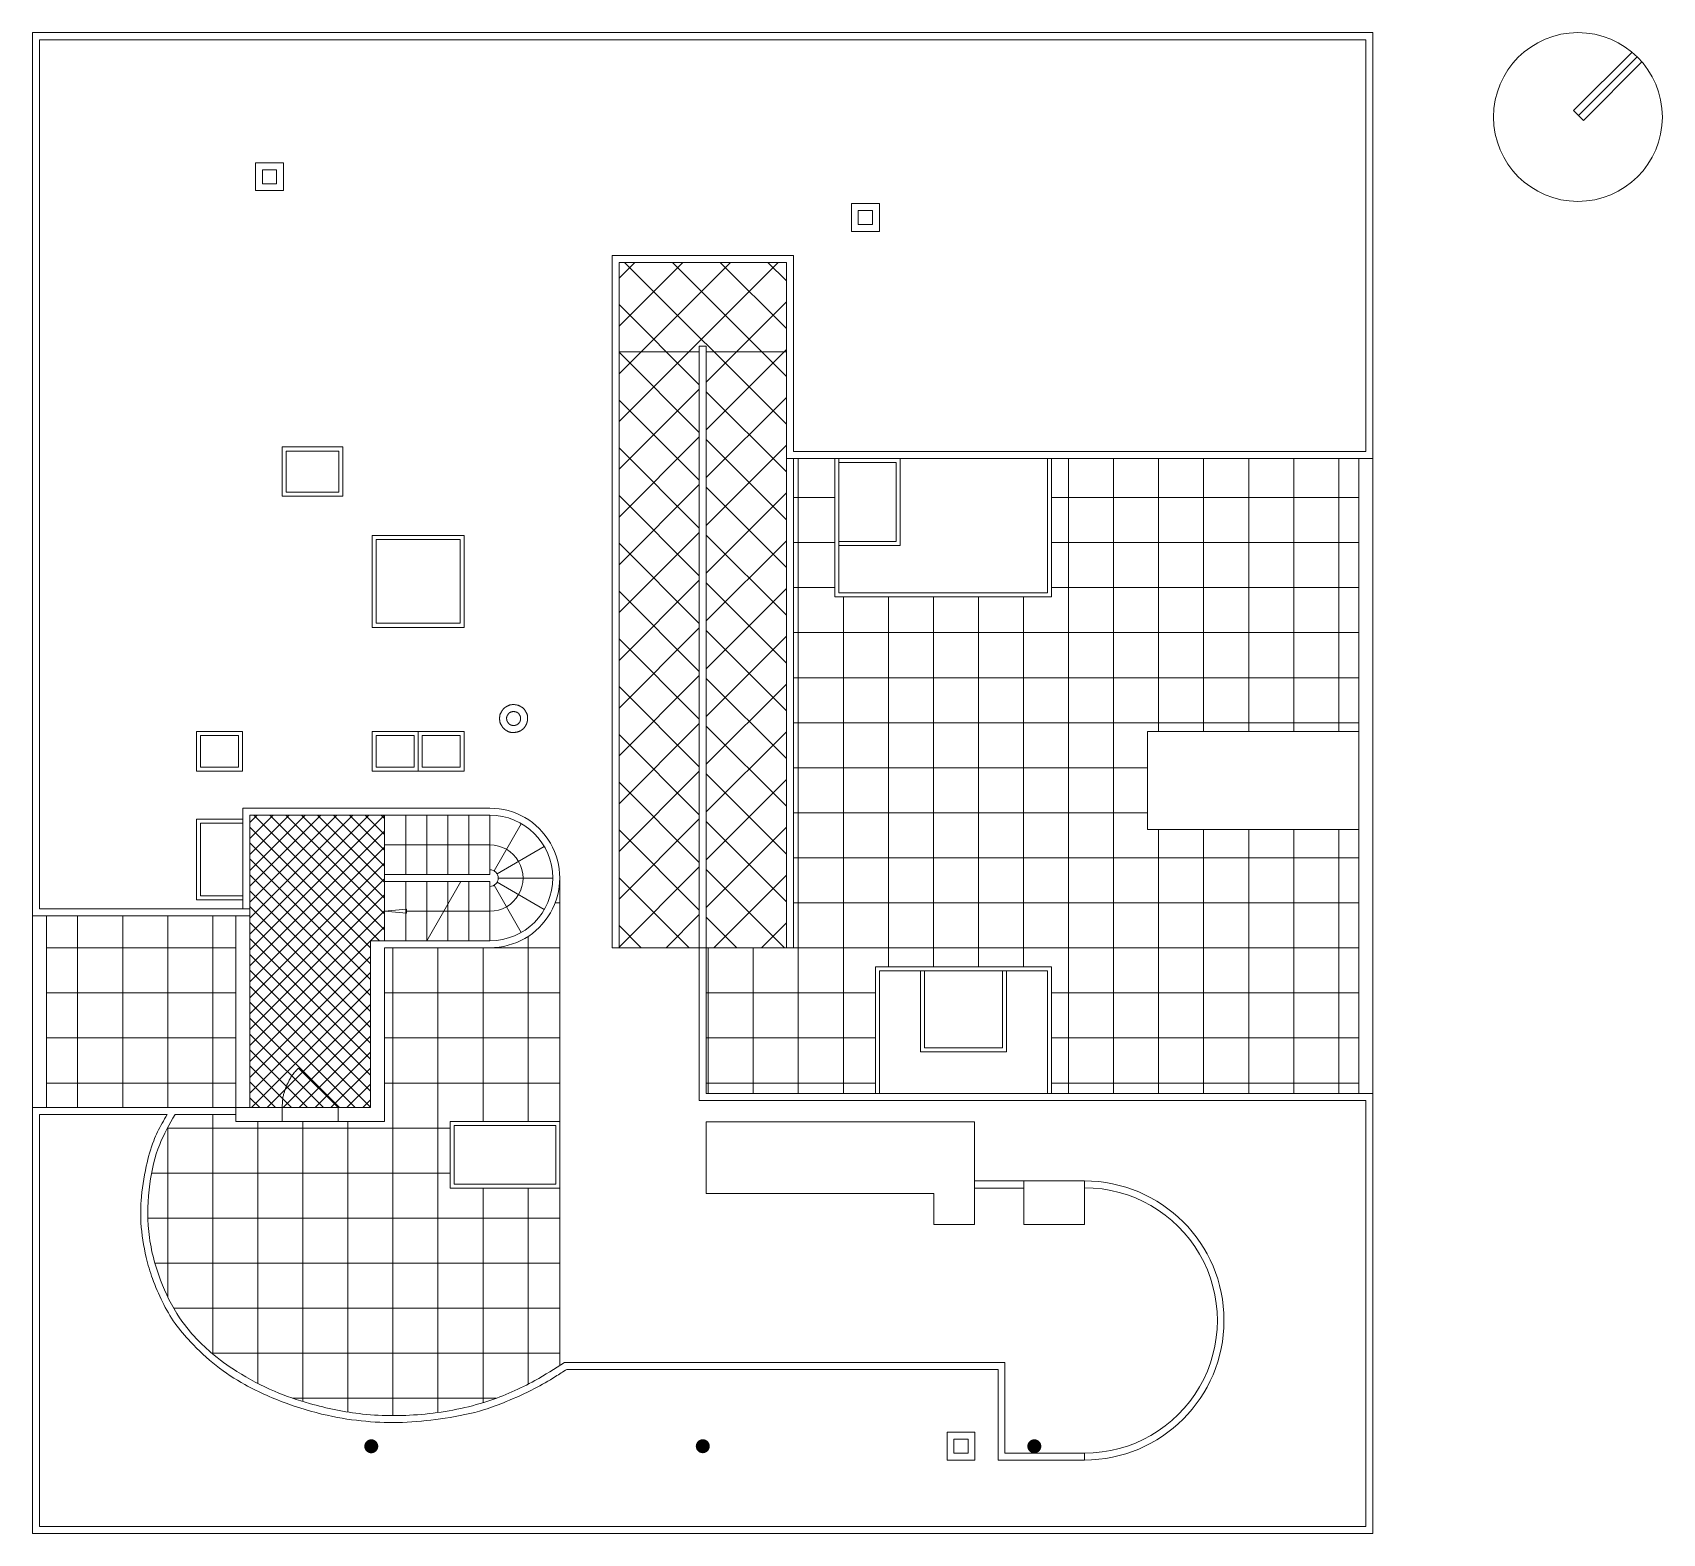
# Model space of a CAD drawing. Header units: millimetres. Extents: x 0 to 23.3, y 0 to 21.5.
import ezdxf

# ---------------------------------------------------------------- set-up
doc = ezdxf.new("R2010")
doc.units = ezdxf.units.MM
doc.layers.add('ceco.net 272 Villa Savoye second floor', color=7, linetype='Continuous', lineweight=15)
doc.layers.add('ceco.net 272 Villa Savoye second floor - auxiliar', color=254, linetype='Continuous', lineweight=15)

msp = doc.modelspace()

# ---------------------------------------------------------------- hatches: boundary and pattern name
at = {"layer": 'ceco.net 272 Villa Savoye second floor - auxiliar', "linetype": 'Continuous'}
h = msp.add_hatch(dxfattribs=at)
h.set_pattern_fill('ANSI37', color=256, scale=0.152404, style=0)
h.paths.add_polyline_path([(8.4, 8.39), (8.4, 18.208), (10.799, 18.208), (10.799, 8.39), (9.65, 8.39), (9.65, 17.008), (9.55, 17.008), (9.55, 8.39)])
h = msp.add_hatch(dxfattribs=at)
h.set_pattern_fill('ANSI37', color=256, scale=0.2032, angle=45, style=0)
h.paths.add_polyline_path([(18.999, 15.398), (14.596, 15.398), (14.596, 13.418), (11.493, 13.418), (11.493, 15.398), (10.899, 15.398), (10.899, 8.39), (9.65, 8.39), (9.65, 6.3), (12.073, 6.3), (12.073, 8.114), (14.596, 8.114), (14.596, 6.3), (18.999, 6.3), (18.999, 10.084), (15.969, 10.084), (15.969, 11.489), (18.999, 11.489)])
h = msp.add_hatch(dxfattribs=at)
h.set_pattern_fill('ANSI37', color=256, scale=0.050801, style=0)
h.paths.add_polyline_path([(3.111, 6.099), (3.111, 10.289), (5.041, 10.289), (5.041, 8.49), (4.841, 8.49), (4.841, 6.099)])
h = msp.add_hatch(dxfattribs=at)
h.set_pattern_fill('ANSI37', color=256, scale=0.2032, angle=45, style=0)
edge = h.paths.add_edge_path()
edge.add_arc((6.552, 9.389), 0.999, 270, 360, ccw=False)
edge.add_line((6.552, 8.39), (5.041, 8.39))
edge.add_line((5.041, 8.39), (5.041, 5.9))
edge.add_line((5.041, 5.9), (2.912, 5.9))
edge.add_line((2.912, 5.9), (2.912, 5.999))
edge.add_line((2.912, 5.999), (2.04, 5.999))
edge.add_spline(control_points=[(2.04, 5.999), (1.96, 5.86), (1.783, 5.551), (1.656, 4.976), (1.631, 4.311), (1.798, 3.656), (2.092, 3.054), (2.49, 2.622), (2.962, 2.285), (3.435, 2.03), (4.042, 1.827), (4.765, 1.676), (5.633, 1.683), (6.474, 1.846), (7.108, 2.128), (7.435, 2.331), (7.552, 2.405)], knot_values=[3.193988, 3.193988, 3.193988, 3.193988, 22.12538, 45.03195, 71.79887, 100.09758, 123.923142, 150.309933, 168.411001, 192.349849, 213.359161, 243.859662, 279.179004, 315.166488, 344.224302, 360.571227, 360.571227, 360.571227, 360.571227], degree=3, periodic=0)
edge.add_line((7.552, 2.405), (7.552, 4.946))
edge.add_line((7.552, 4.946), (5.98, 4.946))
edge.add_line((5.98, 4.946), (5.98, 5.9))
edge.add_line((5.98, 5.9), (7.552, 5.9))
edge.add_line((7.552, 5.9), (7.552, 9.389))
h = msp.add_hatch(dxfattribs=at)
h.set_pattern_fill('ANSI37', color=256, scale=0.2032, angle=45, style=0)
h.paths.add_polyline_path([(2.912, 8.849), (0.201, 8.849), (0.201, 6.099), (2.912, 6.099)])

# ---------------------------------------------------------------- linework, layer by layer
at = {"layer": 'ceco.net 272 Villa Savoye second floor'}
for p, q in [((0, 21.499), (0, 8.849)), ((19.2, 21.499), (0, 21.499)), ((19.2, 15.398), (19.2, 21.499)), ((0.1, 21.397), (0.1, 8.948)), ((19.098, 21.397), (0.1, 21.397)), ((19.098, 15.498), (19.098, 21.397)), ((22.073, 20.381), (22.911, 21.219)), ((22.073, 20.381), (22.911, 21.219)), ((22.144, 20.31), (22.985, 21.152)), ((22.144, 20.31), (22.985, 21.152)), ((22.214, 20.239), (23.053, 21.078)), ((22.214, 20.239), (23.053, 21.078)), ((22.073, 20.381), (22.214, 20.239)), ((22.073, 20.381), (22.214, 20.239)), ((8.301, 18.307), (10.899, 18.307)), ((8.301, 8.39), (8.301, 18.307)), ((10.899, 15.498), (10.899, 18.307)), ((8.4, 18.208), (10.799, 18.208)), ((8.4, 8.39), (8.4, 18.208)), ((10.799, 15.398), (10.799, 18.208)), ((8.4, 16.927), (9.55, 16.927)), ((9.55, 6.201), (9.55, 17.008)), ((9.65, 17.008), (9.55, 17.008)), ((9.65, 6.3), (9.65, 17.008)), ((10.799, 16.927), (9.65, 16.927)), ((10.899, 15.498), (19.098, 15.498)), ((10.799, 15.398), (10.799, 8.39)), ((10.799, 15.398), (19.2, 15.398)), ((10.899, 15.398), (10.899, 8.39)), ((11.493, 13.418), (11.493, 15.398)), ((11.55, 13.476), (11.55, 15.398)), ((11.55, 15.34), (12.371, 15.34)), ((12.371, 14.208), (12.371, 15.34)), ((12.428, 14.151), (12.428, 15.398)), ((14.539, 15.398), (14.539, 13.476)), ((14.596, 15.398), (14.596, 13.418)), ((18.999, 6.3), (18.999, 15.398)), ((19.2, 6.3), (19.2, 15.398)), ((11.55, 14.208), (12.371, 14.208)), ((11.55, 14.151), (12.428, 14.151)), ((14.596, 13.418), (11.493, 13.418)), ((14.539, 13.476), (11.55, 13.476)), ((3.011, 10.389), (6.551, 10.389)), ((3.011, 10.389), (3.011, 8.948)), ((3.111, 10.289), (6.551, 10.289)), ((3.111, 10.289), (3.111, 8.849)), ((5.041, 10.289), (5.041, 9.338)), ((5.344, 10.289), (5.344, 9.438)), ((5.645, 10.289), (5.645, 9.438)), ((5.948, 10.289), (5.948, 9.438)), ((6.248, 10.289), (6.248, 9.438)), ((6.549, 10.289), (6.551, 9.438)), ((6.612, 9.492), (7, 10.166)), ((5.041, 9.863), (6.551, 9.863)), ((6.655, 9.448), (7.33, 9.839)), ((6.551, 9.438), (5.041, 9.438)), ((5.041, 8.49), (5.041, 9.338)), ((5.041, 9.338), (6.136, 9.338)), ((5.041, 9.338), (6.551, 9.338)), ((5.344, 9.338), (5.344, 8.49)), ((5.645, 9.338), (5.645, 8.49)), ((5.645, 8.49), (6.136, 9.338)), ((5.645, 8.49), (6.136, 9.338)), ((5.948, 9.338), (5.948, 9.011)), ((6.136, 9.338), (6.551, 9.338)), ((6.248, 9.338), (6.248, 8.49)), ((6.248, 9.338), (6.248, 8.49)), ((6.551, 9.338), (6.551, 8.49)), ((6.551, 9.338), (6.551, 8.49)), ((6.67, 9.388), (7.45, 9.388)), ((6.612, 9.285), (7, 8.61)), ((6.655, 9.328), (7.33, 8.938)), ((2.912, 8.948), (0.1, 8.948)), ((2.912, 8.948), (3.111, 8.948)), ((6.551, 8.913), (5.356, 8.913)), ((6.551, 8.913), (5.89, 8.913)), ((5.948, 9.011), (5.948, 8.49)), ((5.948, 9.011), (5.948, 8.49)), ((0, 6.049), (0, 8.849)), ((2.912, 8.849), (0, 8.849)), ((0.201, 6.099), (0.201, 8.849)), ((3.111, 8.849), (2.912, 8.849)), ((2.912, 8.849), (2.912, 6.099)), ((3.111, 6.099), (3.111, 8.849)), ((4.841, 8.49), (4.841, 6.099)), ((4.841, 8.49), (6.551, 8.49)), ((5.041, 8.39), (5.041, 5.9)), ((5.041, 8.39), (6.551, 8.39)), ((8.301, 8.39), (10.899, 8.39)), ((3.81, 6.666), (4.377, 6.099)), ((0, 6.099), (0, 0)), ((3.926, 6.099), (0, 6.099)), ((1.986, 6.099), (2.912, 6.099)), ((4.841, 6.099), (2.912, 6.099)), ((2.912, 6.099), (2.912, 5.9)), ((2.912, 6.099), (3.111, 6.099)), ((2.912, 5.999), (2.912, 6.099)), ((4.377, 6.099), (3.576, 6.099)), ((3.576, 6.099), (3.576, 5.9)), ((4.377, 5.9), (4.377, 6.099)), ((19.098, 6.201), (9.55, 6.201)), ((19.2, 6.3), (9.65, 6.3)), ((19.098, 6.201), (19.098, 0.1)), ((19.2, 6.3), (19.2, 0)), ((0.1, 5.999), (0.1, 0.1)), ((1.93, 5.999), (0.1, 5.999)), ((2.04, 5.999), (2.912, 5.999)), ((5.041, 5.9), (2.912, 5.9)), ((3.576, 5.9), (4.377, 5.9)), ((7.62, 2.449), (13.929, 2.449)), ((9.5, 2.449), (7.651, 2.449)), ((9.5, 2.349), (7.651, 2.349)), ((7.651, 2.349), (13.829, 2.349)), ((13.829, 2.349), (13.829, 1.05)), ((13.929, 2.449), (13.929, 1.15)), ((13.829, 1.05), (15.068, 1.05)), ((13.929, 1.15), (15.068, 1.15)), ((0, 0), (19.2, 0)), ((0.1, 0.1), (19.098, 0.1))]:
    msp.add_line(p, q, dxfattribs=at)
at = {"layer": 'ceco.net 272 Villa Savoye second floor', "linetype": 'Continuous'}
for p, q in [((4.443, 15.563), (3.573, 15.563)), ((3.573, 14.857), (3.573, 15.563)), ((4.385, 15.505), (3.63, 15.505)), ((3.63, 14.915), (3.63, 15.505)), ((4.385, 14.915), (4.385, 15.505)), ((4.443, 14.857), (4.443, 15.563)), ((3.573, 14.857), (4.443, 14.857)), ((3.63, 14.915), (4.385, 14.915)), ((4.866, 12.979), (4.866, 14.297)), ((6.184, 14.297), (4.866, 14.297)), ((6.184, 12.979), (6.184, 14.297)), ((6.126, 14.24), (4.923, 14.24)), ((4.923, 13.037), (4.923, 14.24)), ((6.126, 13.037), (6.126, 14.24)), ((4.866, 12.979), (6.184, 12.979)), ((4.923, 13.037), (6.126, 13.037)), ((3.006, 11.489), (2.347, 11.489)), ((2.347, 10.919), (2.347, 11.489)), ((3.006, 10.919), (3.006, 11.489)), ((5.525, 11.489), (4.866, 11.489)), ((4.866, 10.919), (4.866, 11.489)), ((6.184, 11.489), (5.525, 11.489)), ((5.525, 10.919), (5.525, 11.489)), ((5.525, 10.919), (5.525, 11.489)), ((6.184, 10.919), (6.184, 11.489)), ((15.969, 10.084), (15.969, 11.489)), ((15.969, 11.489), (18.999, 11.489)), ((2.948, 11.432), (2.404, 11.432)), ((2.404, 10.977), (2.404, 11.432)), ((2.948, 10.977), (2.948, 11.432)), ((5.467, 11.432), (4.923, 11.432)), ((4.923, 10.977), (4.923, 11.432)), ((5.467, 10.977), (5.467, 11.432)), ((6.126, 11.432), (5.582, 11.432)), ((5.582, 10.977), (5.582, 11.432)), ((6.126, 10.977), (6.126, 11.432)), ((2.404, 10.977), (2.948, 10.977)), ((4.923, 10.977), (5.467, 10.977)), ((5.582, 10.977), (6.126, 10.977)), ((2.347, 10.919), (3.006, 10.919)), ((4.866, 10.919), (5.525, 10.919)), ((5.525, 10.919), (6.184, 10.919)), ((3.011, 10.233), (2.347, 10.233)), ((2.347, 10.233), (2.347, 9.078)), ((3.011, 10.175), (2.404, 10.175)), ((2.404, 10.175), (2.404, 9.135)), ((18.999, 10.084), (15.969, 10.084)), ((3.011, 9.135), (2.404, 9.135)), ((3.011, 9.078), (2.347, 9.078)), ((14.596, 8.114), (12.073, 8.114)), ((12.073, 8.114), (12.073, 6.3)), ((14.539, 8.057), (12.131, 8.057)), ((12.131, 8.057), (12.131, 6.3)), ((12.717, 6.898), (12.717, 8.057)), ((12.775, 6.955), (12.775, 8.057)), ((13.895, 6.955), (13.895, 8.057)), ((13.952, 6.898), (13.952, 8.057)), ((14.539, 8.057), (14.539, 6.3)), ((14.596, 8.114), (14.596, 6.3)), ((12.717, 6.898), (13.952, 6.898)), ((12.775, 6.955), (13.895, 6.955)), ((9.65, 5.897), (13.492, 5.897)), ((9.65, 5.897), (9.65, 4.868)), ((13.492, 5.897), (13.492, 4.424)), ((15.067, 5.049), (13.492, 5.049)), ((13.492, 4.946), (14.2, 4.946)), ((14.2, 5.049), (14.2, 4.424)), ((15.067, 5.049), (15.067, 4.949)), ((15.067, 4.949), (15.067, 4.424)), ((12.908, 4.868), (9.65, 4.868)), ((12.908, 4.424), (12.908, 4.868)), ((13.492, 4.424), (12.908, 4.424)), ((15.067, 4.424), (14.2, 4.424)), ((15.067, 1.15), (15.067, 1.05))]:
    msp.add_line(p, q, dxfattribs=at)
at = {"layer": 'ceco.net 272 Villa Savoye second floor', "linetype": 'Continuous', "lineweight": 0}
for p, q in [((7.552, 9.389), (7.552, 2.405)), ((5.98, 5.9), (7.552, 5.9)), ((5.98, 4.946), (5.98, 5.9)), ((6.038, 5.842), (7.494, 5.842)), ((6.038, 5.003), (6.038, 5.842)), ((7.494, 5.842), (7.494, 5.003)), ((7.552, 4.946), (5.98, 4.946)), ((7.494, 5.003), (6.038, 5.003))]:
    msp.add_line(p, q, dxfattribs=at)
at = {"layer": 'ceco.net 272 Villa Savoye second floor', "flags": 128}
for points in [[(3.596, 19.235), (3.596, 19.635), (3.195, 19.635), (3.195, 19.235), (3.596, 19.235)], [(3.496, 19.334), (3.496, 19.533), (3.295, 19.533), (3.295, 19.334), (3.496, 19.334)], [(12.129, 18.651), (12.129, 19.052), (11.729, 19.052), (11.729, 18.651), (12.129, 18.651)], [(12.03, 18.751), (12.03, 18.95), (11.828, 18.95), (11.828, 18.751), (12.03, 18.751)], [(5.041, 8.913), (5.358, 8.94), (5.358, 8.886), (5.041, 8.913)], [(2.912, 6.099), (2.912, 8.849), (0.201, 8.849), (0.201, 6.099), (2.912, 6.099)], [(13.499, 1.05), (13.499, 1.451), (13.099, 1.451), (13.099, 1.05), (13.499, 1.05)], [(13.4, 1.15), (13.4, 1.349), (13.198, 1.349), (13.198, 1.15), (13.4, 1.15)]]:
    msp.add_lwpolyline(points, dxfattribs=at)
at = {"layer": 'ceco.net 272 Villa Savoye second floor', "const_width": 0.1, "flags": 128}
for points in [[(4.801, 1.248, 1), (4.901, 1.248, 1)], [(9.55, 1.249, 1), (9.65, 1.249, 1)], [(14.299, 1.248, 1), (14.399, 1.248, 1)]]:
    msp.add_lwpolyline(points, format="xyb", close=True, dxfattribs=at)
at = {"layer": 'ceco.net 272 Villa Savoye second floor'}
msp.add_circle((22.136, 20.29), 1.209, dxfattribs=at)
msp.add_circle((22.136, 20.29), 1.209, dxfattribs=at)
for centre, radius, start, end in [((6.55, 9.389), 0.9, 270.0647, 90.0647), ((6.552, 9.389), 0.999, 269.9414, 90.0586), ((6.551, 9.388), 0.475, 269.9969, 90.0031), ((6.549, 9.388), 0.12, 270.9892, 89.0108)]:
    msp.add_arc(centre, radius, start, end, dxfattribs=at)
at = {"layer": 'ceco.net 272 Villa Savoye second floor', "linetype": 'Continuous'}
for centre, radius, start, end in [((15.067, 3.05), 1.999, 270, 90), ((15.071, 3.05), 1.9, 269.8876, 90.1124)]:
    msp.add_arc(centre, radius, start, end, dxfattribs=at)
at = {"layer": 'ceco.net 272 Villa Savoye second floor'}
for points in [[(7.091, 11.673), (7.091, 11.675), (7.089, 11.725), (7.067, 11.767), (7.064, 11.773), (7.037, 11.816), (6.997, 11.842), (6.992, 11.845), (6.985, 11.849), (6.962, 11.861), (6.914, 11.873), (6.84, 11.872), (6.79, 11.846), (6.757, 11.825), (6.728, 11.791), (6.718, 11.773), (6.714, 11.767), (6.691, 11.725), (6.69, 11.673), (6.691, 11.624), (6.717, 11.573), (6.737, 11.54), (6.772, 11.51), (6.79, 11.499), (6.84, 11.473), (6.911, 11.474), (6.955, 11.482), (6.985, 11.496), (6.992, 11.499), (6.997, 11.503), (7.037, 11.53), (7.064, 11.573), (7.077, 11.598), (7.09, 11.645), (7.091, 11.671), (7.091, 11.673)], [(6.991, 11.673), (6.991, 11.674), (6.991, 11.682), (6.988, 11.7), (6.981, 11.716), (6.977, 11.723), (6.97, 11.736), (6.954, 11.753), (6.944, 11.759), (6.942, 11.76), (6.925, 11.768), (6.899, 11.773), (6.865, 11.772), (6.829, 11.755), (6.817, 11.743), (6.809, 11.732), (6.805, 11.723), (6.803, 11.721), (6.791, 11.701), (6.79, 11.676), (6.79, 11.672), (6.791, 11.659), (6.796, 11.638), (6.803, 11.626), (6.805, 11.623), (6.812, 11.611), (6.827, 11.594), (6.837, 11.588), (6.84, 11.586), (6.865, 11.574), (6.895, 11.573), (6.913, 11.575), (6.932, 11.582), (6.942, 11.586), (6.944, 11.588), (6.954, 11.595), (6.97, 11.612), (6.977, 11.623), (6.985, 11.639), (6.991, 11.663), (6.991, 11.672), (6.991, 11.673)], [(3.81, 6.666), (3.806, 6.662), (3.715, 6.568), (3.653, 6.444), (3.644, 6.426), (3.634, 6.403), (3.636, 6.407), (3.636, 6.406), (3.636, 6.406), (3.636, 6.406), (3.636, 6.406), (3.637, 6.41), (3.628, 6.386), (3.621, 6.367), (3.584, 6.257), (3.577, 6.141), (3.576, 6.121), (3.576, 6.095), (3.576, 6.1), (3.576, 6.099), (3.576, 6.099), (3.576, 6.099), (3.576, 6.099)]]:
    msp.add_open_spline(points, degree=2, dxfattribs=at)
at = {"layer": 'ceco.net 272 Villa Savoye second floor', "linetype": 'Continuous'}
for points, knots in [([(1.93, 5.999), (1.904, 5.959), (1.83, 5.838), (1.713, 5.597), (1.612, 5.223), (1.548, 4.828), (1.546, 4.386), (1.605, 4.011), (1.716, 3.632), (1.854, 3.315), (2.028, 3.004), (2.294, 2.702), (2.618, 2.393), (3.092, 2.086), (3.655, 1.841), (4.263, 1.668), (4.832, 1.59), (5.374, 1.582), (5.919, 1.646), (6.398, 1.737), (6.819, 1.9), (7.162, 2.053), (7.447, 2.217), (7.598, 2.315), (7.651, 2.349)], [4.675016, 4.675016, 4.675016, 4.675016, 10.401904, 21.353544, 36.220802, 56.017447, 68.354029, 88.311131, 100.671209, 114.88824, 129.039661, 142.520482, 162.295316, 181.733166, 208.880571, 234.529412, 256.100641, 276.609145, 298.27092, 320.883497, 333.907516, 351.451632, 365.242748, 372.71274, 372.71274, 372.71274, 372.71274]), ([(7.62, 2.449), (7.481, 2.36), (7.133, 2.139), (6.474, 1.846), (5.633, 1.683), (4.765, 1.676), (4.042, 1.827), (3.435, 2.03), (2.962, 2.285), (2.49, 2.622), (2.092, 3.054), (1.798, 3.656), (1.631, 4.311), (1.656, 4.976), (1.783, 5.551), (1.96, 5.86), (2.04, 5.999)], [0, 0, 0, 0, 0.496351, 1.234438, 2.148542, 3.045675, 3.820407, 4.354057, 4.962118, 5.421897, 6.092137, 6.697321, 7.416126, 8.096023, 8.677864, 9.158733, 9.158733, 9.158733, 9.158733])]:
    msp.add_open_spline(points, degree=3, knots=knots, dxfattribs=at)

doc.saveas('drawing.dxf')
